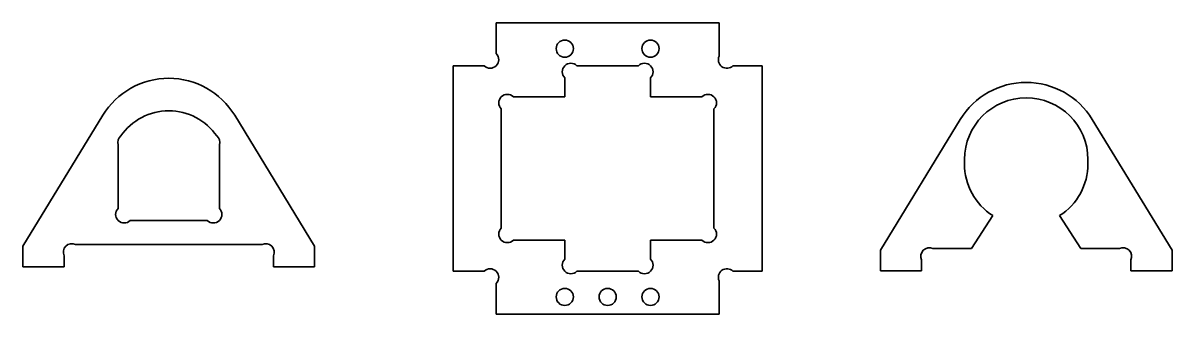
# Model space of a CAD drawing. Header units: millimetres. Extents: x 115.8 to 182.8, y 105.7 to 122.7.
import ezdxf

# ---------------------------------------------------------------- set-up
doc = ezdxf.new("R2010")
doc.units = ezdxf.units.MM
doc.header["$LTSCALE"] = 0.75
doc.layers.add('Visible', color=7, linetype='Continuous', lineweight=35)

msp = doc.modelspace()

# ---------------------------------------------------------------- linework, layer by layer
at = {"layer": 'Visible'}
for p, q in [((143.438423, 122.653016), (156.438423, 122.653016)), ((143.438423, 122.653016), (143.438423, 120.860123)), ((156.438423, 122.653016), (156.438423, 120.71702)), ((142.731317, 120.153016), (140.938423, 120.153016)), ((140.938423, 108.153016), (140.938423, 120.153016)), ((148.14553, 120.153016), (151.731317, 120.153016)), ((157.24553, 120.153016), (158.938423, 120.153016)), ((158.938423, 120.153016), (158.938423, 108.153016)), ((147.438423, 118.337512), (147.438423, 119.44591)), ((152.438423, 119.44591), (152.438423, 118.337512)), ((144.44553, 118.337512), (147.438423, 118.337512)), ((152.438423, 118.337512), (155.431317, 118.337512)), ((143.738423, 110.675628), (143.738423, 117.630405)), ((156.138423, 110.675628), (156.138423, 117.630405)), ((147.438423, 109.968521), (144.44553, 109.968521)), ((147.438423, 108.860123), (147.438423, 109.968521)), ((152.438423, 109.968521), (152.438423, 108.860123)), ((155.431317, 109.968521), (152.438423, 109.968521)), ((142.731317, 108.153016), (140.938423, 108.153016)), ((151.731317, 108.153016), (148.14553, 108.153016)), ((157.24553, 108.153016), (158.938423, 108.153016)), ((143.438423, 107.44591), (143.438423, 105.653016)), ((156.438423, 105.653016), (156.438423, 107.589013)), ((156.438423, 105.653016), (143.438423, 105.653016))]:
    msp.add_line(p, q, dxfattribs=at)
at = {"layer": 'Visible', "extrusion": (0, 1, 0)}
for p, q in [((115.849996, 109.618913), (120.507403, 117.260809)), ((128.19259, 117.260809), (132.849996, 109.618913)), ((170.50098, 117.020871), (165.843574, 109.378976)), ((182.843574, 109.378976), (178.186168, 117.020871)), ((121.399996, 111.82602), (121.399996, 115.539583)), ((127.299996, 115.539583), (127.299996, 111.82602)), ((170.743574, 114.428976), (170.743574, 114.678976)), ((177.943574, 114.678976), (177.943574, 114.428976)), ((172.399108, 111.399281), (171.158195, 109.478976)), ((176.28804, 111.399281), (177.528953, 109.478976)), ((126.592889, 111.118913), (122.107103, 111.118913)), ((115.849996, 108.418913), (115.849996, 109.618913)), ((118.914, 109.718913), (129.785992, 109.718913)), ((132.849996, 108.418913), (132.849996, 109.618913)), ((165.843574, 108.178976), (165.843574, 109.378976)), ((168.907578, 109.478976), (171.158195, 109.478976)), ((177.528953, 109.478976), (179.77957, 109.478976)), ((182.843574, 108.178976), (182.843574, 109.378976)), ((118.249996, 108.418913), (118.249996, 109.05491)), ((130.449996, 109.05491), (130.449996, 108.418913)), ((168.243574, 108.178976), (168.243574, 108.814972)), ((180.443574, 108.814972), (180.443574, 108.178976)), ((118.249996, 108.418913), (115.849996, 108.418913)), ((130.449996, 108.418913), (132.849996, 108.418913)), ((168.243574, 108.178976), (165.843574, 108.178976)), ((180.443574, 108.178976), (182.843574, 108.178976))]:
    msp.add_line(p, q, dxfattribs=at)
at = {"layer": 'Visible', "extrusion": (0, 0, -1)}
for centre in [(-147.438423, 121.153016), (-152.438423, 121.153016), (-147.438423, 106.653016), (-149.938423, 106.653016), (-152.438423, 106.653016)]:
    msp.add_circle(centre, 0.5, dxfattribs=at)
at = {"layer": 'Visible'}
for centre, radius, start, end in [((143.08487, 120.50657), 0.5, 225, 45), ((124.349996, 114.918913), 4.5, 31.36051, 148.63949), ((174.343574, 114.678976), 4.5, 31.36051, 148.63949), ((126.946443, 111.472467), 0.5, 225, 45), ((143.08487, 107.799463), 0.5, 315, 135)]:
    msp.add_arc(centre, radius, start, end, dxfattribs=at)
at = {"layer": 'Visible', "extrusion": (0, 0, -1)}
for centre, start, end in [((-156.891977, 120.50657), 225, 24.891457), ((-147.791977, 119.799463), 315, 135), ((-152.08487, 119.799463), 45, 225), ((-144.091977, 117.983958), 315, 135), ((-155.78487, 117.983958), 45, 225), ((-144.091977, 110.322075), 225, 45), ((-155.78487, 110.322075), 135, 315), ((-147.791977, 108.50657), 225, 45), ((-152.08487, 108.50657), 135, 315), ((-156.891977, 107.799463), 335.108543, 135)]:
    msp.add_arc(centre, 0.5, start, end, dxfattribs=at)
at = {"layer": 'Visible', "extrusion": (2e-16, 0, -1)}
for centre, radius, start, end in [((-174.343574, 114.678976), 3.6, 0, 180), ((-174.343574, 114.428976), 3.6, 302.692457, 0), ((-174.343574, 114.428976), 3.6, 180, 237.307543), ((-168.697127, 109.025422), 0.5, 335.108543, 114.891457), ((-179.990021, 109.025422), 0.5, 65.108543, 204.891457)]:
    msp.add_arc(centre, radius, start, end, dxfattribs=at)
at = {"layer": 'Visible', "extrusion": (-2e-16, 0, -1)}
for centre, radius, start, end in [((-124.349996, 114.109355), 3.409559, 34.788085, 145.211915), ((-121.880094, 115.679248), 0.5, 343.779783, 48.660651), ((-126.819899, 115.679248), 0.5, 131.339349, 196.220217), ((-121.75355, 111.472467), 0.5, 225, 45), ((-118.70355, 109.26536), 0.5, 335.108543, 114.891457), ((-129.996443, 109.26536), 0.5, 65.108543, 204.891457)]:
    msp.add_arc(centre, radius, start, end, dxfattribs=at)

doc.saveas('drawing.dxf')
